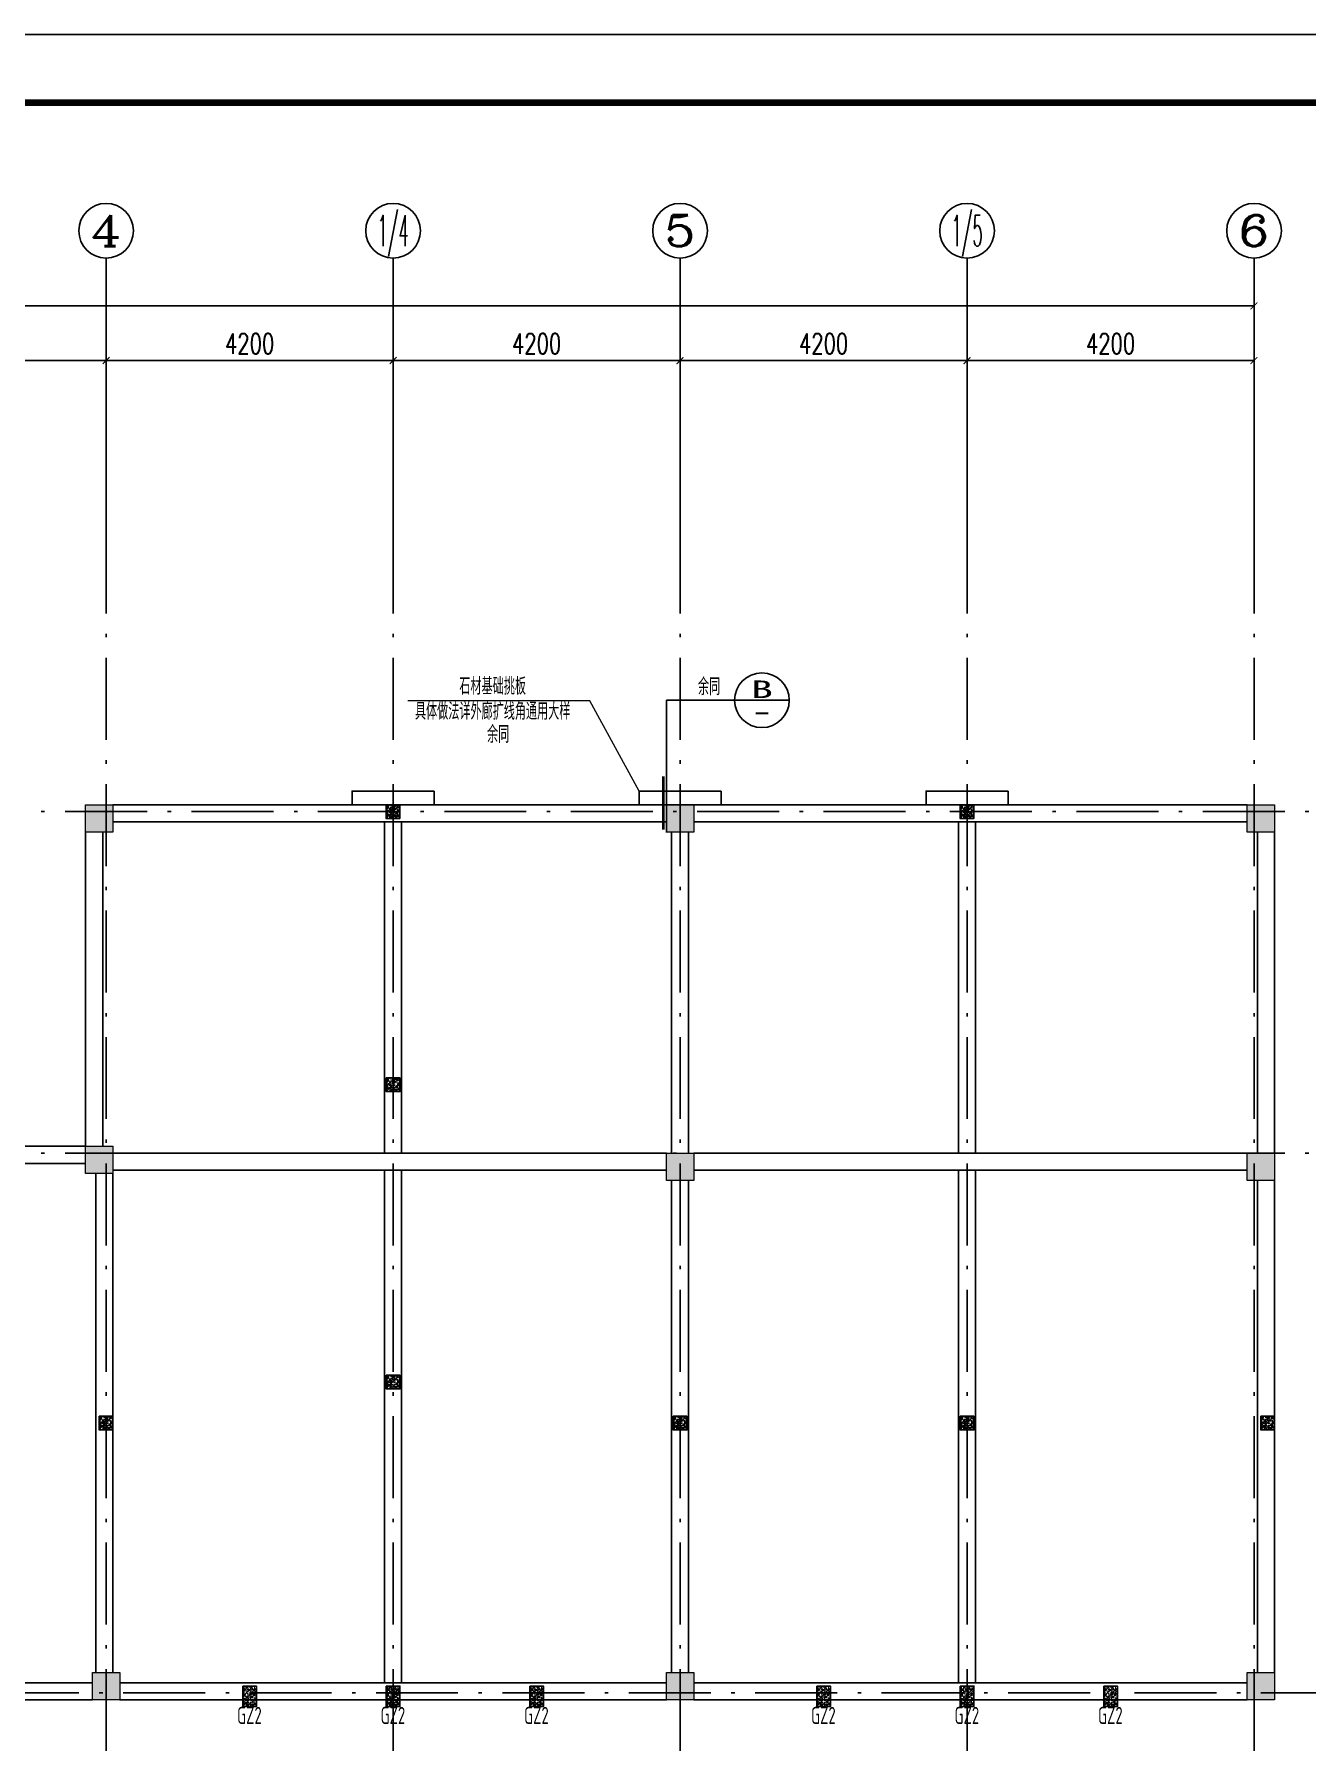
# Model space of a CAD drawing. Extents: x 169490 to 7584583, y -2399407 to 1374371.
# Drawn here: x 2768938 to 2787558, y 830043 to 855191 of the extents above; entities that cross this region are included whole.
import ezdxf
from ezdxf.enums import TextEntityAlignment as Align

# ---------------------------------------------------------------- set-up
doc = ezdxf.new("R2010")
doc.units = 0
doc.header["$LTSCALE"] = 100
doc.linetypes.add('CENTER', pattern=[8, 5, -1, 1, -1])
doc.linetypes.add('D3轴线点划线', pattern=[18.5, 12, -3, 0.5, -3])
doc.layers.get('0').update_dxf_attribs({"linetype": 'CONTINUOUS'})
doc.layers.get('DEFPOINTS').update_dxf_attribs({"linetype": 'CONTINUOUS'})
for name, color, linetype in [('00-300mm尺寸保温石材一体板外包', 44, 'CONTINUOUS'), ('A-DI-I(索引)', 21, 'CONTINUOUS'), ('AXIS', 3, 'CONTINUOUS'), ('AXIS_TEXT', 4, 'CONTINUOUS'), ('C-AXIS(轴号)', 3, 'CONTINUOUS'), ('C-AXIS-T(字)', 7, 'CONTINUOUS'), ('C-DOTE', 8, 'D3轴线点划线'), ('dsptext_col', 2, 'CONTINUOUS'), ('GZ', 220, 'CENTER'), ('S-BEAM-LINE1', 4, 'CONTINUOUS'), ('S-COLU-HATCH', 251, 'CONTINUOUS'), ('图框', 140, 'CONTINUOUS')]:
    doc.layers.add(name, color=color, linetype=linetype)
doc.layers.add('S-COLU-LINE1', color=6, linetype='CONTINUOUS', lineweight=18)
doc.layers.add('S-SLAB-GZ', color=60, linetype='CONTINUOUS', lineweight=0)
doc.styles.add('_TCH_AXIS', font='COMPLEX', dxfattribs={"bigfont": 'GBCBIG'})
doc.styles.add('_TCH_DIM_T3', font='SIMPLEX.shx', dxfattribs={"width": 0.705882, "bigfont": 'GBCBIG.shx'})
doc.styles.add('_TCH_LABEL', font='simhei.ttf')
doc.styles.add('COMPLEX', font='COMPLEX')
doc.styles.add('TSSD_REIN', font='tssdeng.shx', dxfattribs={"width": 0.7, "bigfont": 'hztxt.shx'})
doc.dimstyles.new('_TCH_ARCH&&100', dxfattribs={"dimtxt": 297.5, "dimasz": 100, "dimexe": 250, "dimexo": 300, "dimgap": 100, "dimtad": 1, "dimdec": 0, "dimzin": 0, "dimdsep": 46, "dimtxsty": '_TCH_DIM_T3', "dimblk": 'ARCHTICK', "dimcen": 0.09, "dimclrt": 7, "dimazin": 2, "dimtfac": 1, "dimtdec": 0, "dimtix": 1, "dimtmove": 2, "dimatfit": 3, "dimfxl": 1, "dimtolj": 1, "dimtzin": 0, "dimarcsym": 0})

# ---------------------------------------------------------------- blocks, each defined once
blk = doc.blocks.new('_ARCHTICK')
at = {"const_width": 0.15}
blk.add_lwpolyline([(-0.5, -0.5), (0.5, 0.5)], dxfattribs=at)
blk = doc.blocks.new('*D1976')
at = {"layer": 'AXIS', "color": 0, "lineweight": -2, "transparency": 16777216}
for p, q in [((2744788, 848217), (2744788, 851467)), ((2786788, 848217), (2786788, 851467)), ((2744788, 851217), (2786788, 851217))]:
    blk.add_line(p, q, dxfattribs=at)
at = {"layer": 'DEFPOINTS', "color": 0, "transparency": 16777216}
for p in [(2786788, 851217), (2744788, 847917), (2786788, 847917)]:
    blk.add_point(p, dxfattribs=at)
at = {"layer": 'AXIS', "color": 0, "lineweight": -2, "transparency": 16777216, "xscale": 100, "yscale": 100, "zscale": 100, "rotation": 180}
blk.add_blockref('_ARCHTICK', (2744788, 851217), dxfattribs=at)
at = {"layer": 'AXIS', "color": 0, "lineweight": -2, "transparency": 16777216, "xscale": 100, "yscale": 100, "zscale": 100}
blk.add_blockref('_ARCHTICK', (2786788, 851217), dxfattribs=at)
at = {"layer": 'AXIS', "color": 7, "transparency": 16777216, "insert": (2765788, 851466), "char_height": 297.5, "attachment_point": 5, "style": '_TCH_DIM_T3'}
blk.add_mtext('\\A1;42000', dxfattribs=at)
blk = doc.blocks.new('*D1982')
at = {"layer": 'AXIS', "color": 0, "lineweight": -2, "transparency": 16777216}
for p, q in [((2765788, 848217), (2765788, 850667)), ((2769988, 848217), (2769988, 850667)), ((2765788, 850417), (2769988, 850417))]:
    blk.add_line(p, q, dxfattribs=at)
at = {"layer": 'DEFPOINTS', "color": 0, "transparency": 16777216}
for p in [(2769988, 850417), (2765788, 847917), (2769988, 847917)]:
    blk.add_point(p, dxfattribs=at)
at = {"layer": 'AXIS', "color": 0, "lineweight": -2, "transparency": 16777216, "xscale": 100, "yscale": 100, "zscale": 100, "rotation": 180}
blk.add_blockref('_ARCHTICK', (2765788, 850417), dxfattribs=at)
at = {"layer": 'AXIS', "color": 0, "lineweight": -2, "transparency": 16777216, "xscale": 100, "yscale": 100, "zscale": 100}
blk.add_blockref('_ARCHTICK', (2769988, 850417), dxfattribs=at)
at = {"layer": 'AXIS', "color": 7, "transparency": 16777216, "insert": (2767888, 850666), "char_height": 297.5, "attachment_point": 5, "style": '_TCH_DIM_T3'}
blk.add_mtext('\\A1;4200', dxfattribs=at)
blk = doc.blocks.new('*D1983')
at = {"layer": 'AXIS', "color": 0, "lineweight": -2, "transparency": 16777216}
for p, q in [((2769988, 848217), (2769988, 850667)), ((2774188, 848217), (2774188, 850667)), ((2769988, 850417), (2774188, 850417))]:
    blk.add_line(p, q, dxfattribs=at)
at = {"layer": 'DEFPOINTS', "color": 0, "transparency": 16777216}
for p in [(2774188, 850417), (2769988, 847917), (2774188, 847917)]:
    blk.add_point(p, dxfattribs=at)
at = {"layer": 'AXIS', "color": 0, "lineweight": -2, "transparency": 16777216, "xscale": 100, "yscale": 100, "zscale": 100, "rotation": 180}
blk.add_blockref('_ARCHTICK', (2769988, 850417), dxfattribs=at)
at = {"layer": 'AXIS', "color": 0, "lineweight": -2, "transparency": 16777216, "xscale": 100, "yscale": 100, "zscale": 100}
blk.add_blockref('_ARCHTICK', (2774188, 850417), dxfattribs=at)
at = {"layer": 'AXIS', "color": 7, "transparency": 16777216, "insert": (2772088, 850666), "char_height": 297.5, "attachment_point": 5, "style": '_TCH_DIM_T3'}
blk.add_mtext('\\A1;4200', dxfattribs=at)
blk = doc.blocks.new('*D1984')
at = {"layer": 'AXIS', "color": 0, "lineweight": -2, "transparency": 16777216}
for p, q in [((2774188, 848217), (2774188, 850667)), ((2778388, 848217), (2778388, 850667)), ((2774188, 850417), (2778388, 850417))]:
    blk.add_line(p, q, dxfattribs=at)
at = {"layer": 'DEFPOINTS', "color": 0, "transparency": 16777216}
for p in [(2778388, 850417), (2774188, 847917), (2778388, 847917)]:
    blk.add_point(p, dxfattribs=at)
at = {"layer": 'AXIS', "color": 0, "lineweight": -2, "transparency": 16777216, "xscale": 100, "yscale": 100, "zscale": 100, "rotation": 180}
blk.add_blockref('_ARCHTICK', (2774188, 850417), dxfattribs=at)
at = {"layer": 'AXIS', "color": 0, "lineweight": -2, "transparency": 16777216, "xscale": 100, "yscale": 100, "zscale": 100}
blk.add_blockref('_ARCHTICK', (2778388, 850417), dxfattribs=at)
at = {"layer": 'AXIS', "color": 7, "transparency": 16777216, "insert": (2776288, 850666), "char_height": 297.5, "attachment_point": 5, "style": '_TCH_DIM_T3'}
blk.add_mtext('\\A1;4200', dxfattribs=at)
blk = doc.blocks.new('*D1985')
at = {"layer": 'AXIS', "color": 0, "lineweight": -2, "transparency": 16777216}
for p, q in [((2778388, 848217), (2778388, 850667)), ((2782588, 848217), (2782588, 850667)), ((2778388, 850417), (2782588, 850417))]:
    blk.add_line(p, q, dxfattribs=at)
at = {"layer": 'DEFPOINTS', "color": 0, "transparency": 16777216}
for p in [(2782588, 850417), (2778388, 847917), (2782588, 847917)]:
    blk.add_point(p, dxfattribs=at)
at = {"layer": 'AXIS', "color": 0, "lineweight": -2, "transparency": 16777216, "xscale": 100, "yscale": 100, "zscale": 100, "rotation": 180}
blk.add_blockref('_ARCHTICK', (2778388, 850417), dxfattribs=at)
at = {"layer": 'AXIS', "color": 0, "lineweight": -2, "transparency": 16777216, "xscale": 100, "yscale": 100, "zscale": 100}
blk.add_blockref('_ARCHTICK', (2782588, 850417), dxfattribs=at)
at = {"layer": 'AXIS', "color": 7, "transparency": 16777216, "insert": (2780488, 850666), "char_height": 297.5, "attachment_point": 5, "style": '_TCH_DIM_T3'}
blk.add_mtext('\\A1;4200', dxfattribs=at)
blk = doc.blocks.new('*D1986')
at = {"layer": 'AXIS', "color": 0, "lineweight": -2, "transparency": 16777216}
for p, q in [((2782588, 848217), (2782588, 850667)), ((2786788, 848217), (2786788, 850667)), ((2782588, 850417), (2786788, 850417))]:
    blk.add_line(p, q, dxfattribs=at)
at = {"layer": 'DEFPOINTS', "color": 0, "transparency": 16777216}
for p in [(2786788, 850417), (2782588, 847917), (2786788, 847917)]:
    blk.add_point(p, dxfattribs=at)
at = {"layer": 'AXIS', "color": 0, "lineweight": -2, "transparency": 16777216, "xscale": 100, "yscale": 100, "zscale": 100, "rotation": 180}
blk.add_blockref('_ARCHTICK', (2782588, 850417), dxfattribs=at)
at = {"layer": 'AXIS', "color": 0, "lineweight": -2, "transparency": 16777216, "xscale": 100, "yscale": 100, "zscale": 100}
blk.add_blockref('_ARCHTICK', (2786788, 850417), dxfattribs=at)
at = {"layer": 'AXIS', "color": 7, "transparency": 16777216, "insert": (2784688, 850666), "char_height": 297.5, "attachment_point": 5, "style": '_TCH_DIM_T3'}
blk.add_mtext('\\A1;4200', dxfattribs=at)
blk = doc.blocks.new('_AXISO')
blk.add_circle((0, 0), 0.5)
at = {"layer": 'AXIS_TEXT', "style": 'COMPLEX', "width": 1.041667}
blk.add_attdef('A', text='', height=0.56, dxfattribs=at).set_placement((-0.25, -0.28), (0.25, -0.28), align=Align.FIT)
blk = doc.blocks.new('jhyrhjytrht')
at = {"layer": '00-300mm尺寸保温石材一体板外包', "ltscale": 3}
blk.add_lwpolyline([(265849, -63775), (264649, -63775), (264649, -63975), (265849, -63975)], close=True, dxfattribs=at)

msp = doc.modelspace()

# ---------------------------------------------------------------- hatches: boundary and pattern name
at = {"layer": 'GZ', "linetype": 'ByBlock'}
h = msp.add_hatch(dxfattribs=at)
h.set_pattern_fill('ARMORED', color=2, scale=10, style=0)
h.set_pattern_definition([(50, (1129466.395, 1321622.21), (71.7260183, -6.2752135), [7.5, -82.5]), (355, (1129466.395, 1321622.21), (-13.8751334, 75.2192134), [6, -66]), (100.4514, (1129472.37, 1321621.69), (57.8509382, 68.9439542), [6.374019, -70.1142112]), (46.1842, (1129466.395, 1321642.21), (106.724105, -16.5519014), [11.25, -123.75]), (96.6356, (1129475.29, 1321640.83), (93.4662706, 97.411787), [9.561029, -105.1713]), (351.1842, (1129466.4, 1321642.21), (93.4661945, 97.41186), [9, -99]), (21, (1129476.395, 1321637.21), (59.6907052, -40.261889), [7.5, -82.5]), (326, (1129476.395, 1321637.21), (24.3315332, 72.5150045), [6, -66]), (71.4514, (1129481.37, 1321633.856), (84.0222629, 32.2530497), [6.374019, -70.1142112]), (37.5, (1129466.395, 1321622.212), (1.21598553, 33.2893854), [0, -65.2, 0, -67, 0, -66.25]), (7.5, (1129466.395, 1321622.21), (26.30695374, 39.4411712), [0, -38.2, 0, -63.7, 0, -25.25]), (327.5, (1129444.095, 1321622.212), (53.3822436, -2.25548717), [0, -25, 0, -78, 0, -103.5]), (317.5, (1129434.095, 1321622.21), (58.3186169, 10.0104982), [0, -32.5, 0, -51.8, 0, -73.5]), (45, (1129466.395, 1321622.21), (-35.355339, 35.355339), [])])
h.paths.add_polyline_path([(2774088, 843916.9), (2774088, 843716.9), (2774288, 843716.9), (2774288, 843916.9)])
h = msp.add_hatch(dxfattribs=at)
h.set_pattern_fill('ARMORED', color=2, scale=10, style=0)
h.set_pattern_definition([(50, (1137866.395, 1321622.21), (71.7260183, -6.2752135), [7.5, -82.5]), (355, (1137866.395, 1321622.21), (-13.8751334, 75.2192134), [6, -66]), (100.4514, (1137872.37, 1321621.69), (57.8509382, 68.9439542), [6.374019, -70.1142112]), (46.1842, (1137866.395, 1321642.21), (106.724105, -16.5519014), [11.25, -123.75]), (96.6356, (1137875.29, 1321640.83), (93.4662706, 97.411787), [9.561029, -105.1713]), (351.1842, (1137866.4, 1321642.21), (93.4661945, 97.41186), [9, -99]), (21, (1137876.395, 1321637.21), (59.6907052, -40.261889), [7.5, -82.5]), (326, (1137876.395, 1321637.21), (24.3315332, 72.5150045), [6, -66]), (71.4514, (1137881.37, 1321633.856), (84.0222629, 32.2530497), [6.374019, -70.1142112]), (37.5, (1137866.395, 1321622.212), (1.21598553, 33.2893854), [0, -65.2, 0, -67, 0, -66.25]), (7.5, (1137866.395, 1321622.21), (26.30695374, 39.4411712), [0, -38.2, 0, -63.7, 0, -25.25]), (327.5, (1137844.095, 1321622.212), (53.3822436, -2.25548717), [0, -25, 0, -78, 0, -103.5]), (317.5, (1137834.095, 1321622.21), (58.3186169, 10.0104982), [0, -32.5, 0, -51.8, 0, -73.5]), (45, (1137866.395, 1321622.21), (-35.355339, 35.355339), [])])
h.paths.add_polyline_path([(2782488, 843916.9), (2782488, 843716.9), (2782688, 843716.9), (2782688, 843916.9)])
h = msp.add_hatch(dxfattribs=at)
h.set_pattern_fill('ARMORED', color=2, scale=10, style=0)
h.set_pattern_definition([(50, (1129466.395, 1317622.21), (71.7260183, -6.2752135), [7.5, -82.5]), (355, (1129466.395, 1317622.21), (-13.8751334, 75.2192134), [6, -66]), (100.4514, (1129472.37, 1317621.69), (57.8509382, 68.9439542), [6.374019, -70.1142112]), (46.1842, (1129466.395, 1317642.21), (106.724105, -16.5519014), [11.25, -123.75]), (96.6356, (1129475.29, 1317640.83), (93.4662706, 97.411787), [9.561029, -105.1713]), (351.1842, (1129466.4, 1317642.21), (93.4661945, 97.41186), [9, -99]), (21, (1129476.395, 1317637.21), (59.6907052, -40.261889), [7.5, -82.5]), (326, (1129476.395, 1317637.21), (24.3315332, 72.5150045), [6, -66]), (71.4514, (1129481.37, 1317633.856), (84.0222629, 32.2530497), [6.374019, -70.1142112]), (37.5, (1129466.395, 1317622.212), (1.21598553, 33.2893854), [0, -65.2, 0, -67, 0, -66.25]), (7.5, (1129466.395, 1317622.21), (26.30695374, 39.4411712), [0, -38.2, 0, -63.7, 0, -25.25]), (327.5, (1129444.095, 1317622.212), (53.3822436, -2.25548717), [0, -25, 0, -78, 0, -103.5]), (317.5, (1129434.095, 1317622.21), (58.3186169, 10.0104982), [0, -32.5, 0, -51.8, 0, -73.5]), (45, (1129466.395, 1317622.21), (-35.355339, 35.355339), [])])
h.paths.add_polyline_path([(2774088, 839916.9), (2774088, 839716.9), (2774288, 839716.9), (2774288, 839916.9)])
h = msp.add_hatch(dxfattribs=at)
h.set_pattern_fill('ARMORED', color=2, scale=10, style=0)
h.set_pattern_definition([(50, (1129466.395, 1313272.21), (71.7260183, -6.2752135), [7.5, -82.5]), (355, (1129466.395, 1313272.21), (-13.8751334, 75.2192134), [6, -66]), (100.4514, (1129472.37, 1313271.69), (57.8509382, 68.9439542), [6.374019, -70.1142112]), (46.1842, (1129466.395, 1313292.21), (106.724105, -16.5519014), [11.25, -123.75]), (96.6356, (1129475.29, 1313290.83), (93.4662706, 97.411787), [9.561029, -105.1713]), (351.1842, (1129466.4, 1313292.21), (93.4661945, 97.41186), [9, -99]), (21, (1129476.395, 1313287.21), (59.6907052, -40.261889), [7.5, -82.5]), (326, (1129476.395, 1313287.21), (24.3315332, 72.5150045), [6, -66]), (71.4514, (1129481.37, 1313283.856), (84.0222629, 32.2530497), [6.374019, -70.1142112]), (37.5, (1129466.395, 1313272.212), (1.21598553, 33.2893854), [0, -65.2, 0, -67, 0, -66.25]), (7.5, (1129466.395, 1313272.21), (26.30695374, 39.4411712), [0, -38.2, 0, -63.7, 0, -25.25]), (327.5, (1129444.095, 1313272.212), (53.3822436, -2.25548717), [0, -25, 0, -78, 0, -103.5]), (317.5, (1129434.095, 1313272.21), (58.3186169, 10.0104982), [0, -32.5, 0, -51.8, 0, -73.5]), (45, (1129466.395, 1313272.21), (-35.355339, 35.355339), [])])
h.paths.add_polyline_path([(2774088, 835566.9), (2774088, 835366.9), (2774288, 835366.9), (2774288, 835566.9)])
h = msp.add_hatch(dxfattribs=at)
h.set_pattern_fill('ARMORED', color=2, scale=10, style=0)
h.set_pattern_definition([(50, (1125266.395, 1312672.21), (71.7260183, -6.2752135), [7.5, -82.5]), (355, (1125266.395, 1312672.21), (-13.8751334, 75.2192134), [6, -66]), (100.4514, (1125272.37, 1312671.69), (57.8509382, 68.9439542), [6.374019, -70.1142112]), (46.1842, (1125266.395, 1312692.21), (106.724105, -16.5519014), [11.25, -123.75]), (96.6356, (1125275.29, 1312690.83), (93.4662706, 97.411787), [9.561029, -105.1713]), (351.1842, (1125266.4, 1312692.21), (93.4661945, 97.41186), [9, -99]), (21, (1125276.395, 1312687.21), (59.6907052, -40.261889), [7.5, -82.5]), (326, (1125276.395, 1312687.21), (24.3315332, 72.5150045), [6, -66]), (71.4514, (1125281.37, 1312683.856), (84.0222629, 32.2530497), [6.374019, -70.1142112]), (37.5, (1125266.395, 1312672.212), (1.21598553, 33.2893854), [0, -65.2, 0, -67, 0, -66.25]), (7.5, (1125266.395, 1312672.21), (26.30695374, 39.4411712), [0, -38.2, 0, -63.7, 0, -25.25]), (327.5, (1125244.095, 1312672.212), (53.3822436, -2.25548717), [0, -25, 0, -78, 0, -103.5]), (317.5, (1125234.095, 1312672.21), (58.3186169, 10.0104982), [0, -32.5, 0, -51.8, 0, -73.5]), (45, (1125266.395, 1312672.21), (-35.355339, 35.355339), [])])
h.paths.add_polyline_path([(2769888, 834966.9), (2769888, 834766.9), (2770088, 834766.9), (2770088, 834966.9)])
h = msp.add_hatch(dxfattribs=at)
h.set_pattern_fill('ARMORED', color=2, scale=10, style=0)
h.set_pattern_definition([(50, (1133666.395, 1312672.21), (71.7260183, -6.2752135), [7.5, -82.5]), (355, (1133666.395, 1312672.21), (-13.8751334, 75.2192134), [6, -66]), (100.4514, (1133672.37, 1312671.69), (57.8509382, 68.9439542), [6.374019, -70.1142112]), (46.1842, (1133666.395, 1312692.21), (106.724105, -16.5519014), [11.25, -123.75]), (96.6356, (1133675.29, 1312690.83), (93.4662706, 97.411787), [9.561029, -105.1713]), (351.1842, (1133666.4, 1312692.21), (93.4661945, 97.41186), [9, -99]), (21, (1133676.395, 1312687.21), (59.6907052, -40.261889), [7.5, -82.5]), (326, (1133676.395, 1312687.21), (24.3315332, 72.5150045), [6, -66]), (71.4514, (1133681.37, 1312683.856), (84.0222629, 32.2530497), [6.374019, -70.1142112]), (37.5, (1133666.395, 1312672.212), (1.21598553, 33.2893854), [0, -65.2, 0, -67, 0, -66.25]), (7.5, (1133666.395, 1312672.21), (26.30695374, 39.4411712), [0, -38.2, 0, -63.7, 0, -25.25]), (327.5, (1133644.095, 1312672.212), (53.3822436, -2.25548717), [0, -25, 0, -78, 0, -103.5]), (317.5, (1133634.095, 1312672.21), (58.3186169, 10.0104982), [0, -32.5, 0, -51.8, 0, -73.5]), (45, (1133666.395, 1312672.21), (-35.355339, 35.355339), [])])
h.paths.add_polyline_path([(2778288, 834966.9), (2778288, 834766.9), (2778488, 834766.9), (2778488, 834966.9)])
h = msp.add_hatch(dxfattribs=at)
h.set_pattern_fill('ARMORED', color=2, scale=10, style=0)
h.set_pattern_definition([(50, (1137866.395, 1312672.21), (71.7260183, -6.2752135), [7.5, -82.5]), (355, (1137866.395, 1312672.21), (-13.8751334, 75.2192134), [6, -66]), (100.4514, (1137872.37, 1312671.69), (57.8509382, 68.9439542), [6.374019, -70.1142112]), (46.1842, (1137866.395, 1312692.21), (106.724105, -16.5519014), [11.25, -123.75]), (96.6356, (1137875.29, 1312690.83), (93.4662706, 97.411787), [9.561029, -105.1713]), (351.1842, (1137866.4, 1312692.21), (93.4661945, 97.41186), [9, -99]), (21, (1137876.395, 1312687.21), (59.6907052, -40.261889), [7.5, -82.5]), (326, (1137876.395, 1312687.21), (24.3315332, 72.5150045), [6, -66]), (71.4514, (1137881.37, 1312683.856), (84.0222629, 32.2530497), [6.374019, -70.1142112]), (37.5, (1137866.395, 1312672.212), (1.21598553, 33.2893854), [0, -65.2, 0, -67, 0, -66.25]), (7.5, (1137866.395, 1312672.21), (26.30695374, 39.4411712), [0, -38.2, 0, -63.7, 0, -25.25]), (327.5, (1137844.095, 1312672.212), (53.3822436, -2.25548717), [0, -25, 0, -78, 0, -103.5]), (317.5, (1137834.095, 1312672.21), (58.3186169, 10.0104982), [0, -32.5, 0, -51.8, 0, -73.5]), (45, (1137866.395, 1312672.21), (-35.355339, 35.355339), [])])
h.paths.add_polyline_path([(2782488, 834966.9), (2782488, 834766.9), (2782688, 834766.9), (2782688, 834966.9)])
h = msp.add_hatch(dxfattribs=at)
h.set_pattern_fill('ARMORED', color=2, scale=10, style=0)
h.set_pattern_definition([(50, (1142266.395, 1312672.21), (71.7260183, -6.2752135), [7.5, -82.5]), (355, (1142266.395, 1312672.21), (-13.8751334, 75.2192134), [6, -66]), (100.4514, (1142272.37, 1312671.69), (57.8509382, 68.9439542), [6.374019, -70.1142112]), (46.1842, (1142266.395, 1312692.21), (106.724105, -16.5519014), [11.25, -123.75]), (96.6356, (1142275.29, 1312690.83), (93.4662706, 97.411787), [9.561029, -105.1713]), (351.1842, (1142266.4, 1312692.21), (93.4661945, 97.41186), [9, -99]), (21, (1142276.395, 1312687.21), (59.6907052, -40.261889), [7.5, -82.5]), (326, (1142276.395, 1312687.21), (24.3315332, 72.5150045), [6, -66]), (71.4514, (1142281.37, 1312683.856), (84.0222629, 32.2530497), [6.374019, -70.1142112]), (37.5, (1142266.395, 1312672.212), (1.21598553, 33.2893854), [0, -65.2, 0, -67, 0, -66.25]), (7.5, (1142266.395, 1312672.21), (26.30695374, 39.4411712), [0, -38.2, 0, -63.7, 0, -25.25]), (327.5, (1142244.095, 1312672.212), (53.3822436, -2.25548717), [0, -25, 0, -78, 0, -103.5]), (317.5, (1142234.095, 1312672.21), (58.3186169, 10.0104982), [0, -32.5, 0, -51.8, 0, -73.5]), (45, (1142266.395, 1312672.21), (-35.355339, 35.355339), [])])
h.paths.add_polyline_path([(2786888, 834966.9), (2786888, 834766.9), (2787088, 834766.9), (2787088, 834966.9)])
h = msp.add_hatch(dxfattribs=at)
h.set_pattern_fill('ARMORED', color=2, scale=10, style=0)
h.set_pattern_definition([(50, (1127366.395, 1308622.21), (71.7260183, -6.2752135), [7.5, -82.5]), (355, (1127366.395, 1308622.21), (-13.8751334, 75.2192134), [6, -66]), (100.4514, (1127372.37, 1308621.69), (57.8509382, 68.9439542), [6.374019, -70.1142112]), (46.1842, (1127366.395, 1308642.21), (106.724105, -16.5519014), [11.25, -123.75]), (96.6356, (1127375.29, 1308640.83), (93.4662706, 97.411787), [9.561029, -105.1713]), (351.1842, (1127366.4, 1308642.21), (93.4661945, 97.41186), [9, -99]), (21, (1127376.395, 1308637.21), (59.6907052, -40.261889), [7.5, -82.5]), (326, (1127376.395, 1308637.21), (24.3315332, 72.5150045), [6, -66]), (71.4514, (1127381.37, 1308633.856), (84.0222629, 32.2530497), [6.374019, -70.1142112]), (37.5, (1127366.395, 1308622.212), (1.21598553, 33.2893854), [0, -65.2, 0, -67, 0, -66.25]), (7.5, (1127366.395, 1308622.21), (26.30695374, 39.4411712), [0, -38.2, 0, -63.7, 0, -25.25]), (327.5, (1127344.095, 1308622.212), (53.3822436, -2.25548717), [0, -25, 0, -78, 0, -103.5]), (317.5, (1127334.095, 1308622.21), (58.3186169, 10.0104982), [0, -32.5, 0, -51.8, 0, -73.5]), (45, (1127366.395, 1308622.21), (-35.355339, 35.355339), [])])
h.paths.add_polyline_path([(2771988, 831016.9), (2771988, 830716.9), (2772188, 830716.9), (2772188, 831016.9)])
h = msp.add_hatch(dxfattribs=at)
h.set_pattern_fill('ARMORED', color=2, scale=10, style=0)
h.set_pattern_definition([(50, (1129466.395, 1308622.21), (71.7260183, -6.2752135), [7.5, -82.5]), (355, (1129466.395, 1308622.21), (-13.8751334, 75.2192134), [6, -66]), (100.4514, (1129472.37, 1308621.69), (57.8509382, 68.9439542), [6.374019, -70.1142112]), (46.1842, (1129466.395, 1308642.21), (106.724105, -16.5519014), [11.25, -123.75]), (96.6356, (1129475.29, 1308640.83), (93.4662706, 97.411787), [9.561029, -105.1713]), (351.1842, (1129466.4, 1308642.21), (93.4661945, 97.41186), [9, -99]), (21, (1129476.395, 1308637.21), (59.6907052, -40.261889), [7.5, -82.5]), (326, (1129476.395, 1308637.21), (24.3315332, 72.5150045), [6, -66]), (71.4514, (1129481.37, 1308633.856), (84.0222629, 32.2530497), [6.374019, -70.1142112]), (37.5, (1129466.395, 1308622.212), (1.21598553, 33.2893854), [0, -65.2, 0, -67, 0, -66.25]), (7.5, (1129466.395, 1308622.21), (26.30695374, 39.4411712), [0, -38.2, 0, -63.7, 0, -25.25]), (327.5, (1129444.095, 1308622.212), (53.3822436, -2.25548717), [0, -25, 0, -78, 0, -103.5]), (317.5, (1129434.095, 1308622.21), (58.3186169, 10.0104982), [0, -32.5, 0, -51.8, 0, -73.5]), (45, (1129466.395, 1308622.21), (-35.355339, 35.355339), [])])
h.paths.add_polyline_path([(2774088, 831016.9), (2774088, 830716.9), (2774288, 830716.9), (2774288, 831016.9)])
h = msp.add_hatch(dxfattribs=at)
h.set_pattern_fill('ARMORED', color=2, scale=10, style=0)
h.set_pattern_definition([(50, (1131566.395, 1308622.21), (71.7260183, -6.2752135), [7.5, -82.5]), (355, (1131566.395, 1308622.21), (-13.8751334, 75.2192134), [6, -66]), (100.4514, (1131572.37, 1308621.69), (57.8509382, 68.9439542), [6.374019, -70.1142112]), (46.1842, (1131566.395, 1308642.21), (106.724105, -16.5519014), [11.25, -123.75]), (96.6356, (1131575.29, 1308640.83), (93.4662706, 97.411787), [9.561029, -105.1713]), (351.1842, (1131566.4, 1308642.21), (93.4661945, 97.41186), [9, -99]), (21, (1131576.395, 1308637.21), (59.6907052, -40.261889), [7.5, -82.5]), (326, (1131576.395, 1308637.21), (24.3315332, 72.5150045), [6, -66]), (71.4514, (1131581.37, 1308633.856), (84.0222629, 32.2530497), [6.374019, -70.1142112]), (37.5, (1131566.395, 1308622.212), (1.21598553, 33.2893854), [0, -65.2, 0, -67, 0, -66.25]), (7.5, (1131566.395, 1308622.21), (26.30695374, 39.4411712), [0, -38.2, 0, -63.7, 0, -25.25]), (327.5, (1131544.095, 1308622.212), (53.3822436, -2.25548717), [0, -25, 0, -78, 0, -103.5]), (317.5, (1131534.095, 1308622.21), (58.3186169, 10.0104982), [0, -32.5, 0, -51.8, 0, -73.5]), (45, (1131566.395, 1308622.21), (-35.355339, 35.355339), [])])
h.paths.add_polyline_path([(2776188, 831016.9), (2776188, 830716.9), (2776388, 830716.9), (2776388, 831016.9)])
h = msp.add_hatch(dxfattribs=at)
h.set_pattern_fill('ARMORED', color=2, scale=10, style=0)
h.set_pattern_definition([(50, (1135766.395, 1308622.21), (71.7260183, -6.2752135), [7.5, -82.5]), (355, (1135766.395, 1308622.21), (-13.8751334, 75.2192134), [6, -66]), (100.4514, (1135772.37, 1308621.69), (57.8509382, 68.9439542), [6.374019, -70.1142112]), (46.1842, (1135766.395, 1308642.21), (106.724105, -16.5519014), [11.25, -123.75]), (96.6356, (1135775.29, 1308640.83), (93.4662706, 97.411787), [9.561029, -105.1713]), (351.1842, (1135766.4, 1308642.21), (93.4661945, 97.41186), [9, -99]), (21, (1135776.395, 1308637.21), (59.6907052, -40.261889), [7.5, -82.5]), (326, (1135776.395, 1308637.21), (24.3315332, 72.5150045), [6, -66]), (71.4514, (1135781.37, 1308633.856), (84.0222629, 32.2530497), [6.374019, -70.1142112]), (37.5, (1135766.395, 1308622.212), (1.21598553, 33.2893854), [0, -65.2, 0, -67, 0, -66.25]), (7.5, (1135766.395, 1308622.21), (26.30695374, 39.4411712), [0, -38.2, 0, -63.7, 0, -25.25]), (327.5, (1135744.095, 1308622.212), (53.3822436, -2.25548717), [0, -25, 0, -78, 0, -103.5]), (317.5, (1135734.095, 1308622.21), (58.3186169, 10.0104982), [0, -32.5, 0, -51.8, 0, -73.5]), (45, (1135766.395, 1308622.21), (-35.355339, 35.355339), [])])
h.paths.add_polyline_path([(2780388, 831016.9), (2780388, 830716.9), (2780588, 830716.9), (2780588, 831016.9)])
h = msp.add_hatch(dxfattribs=at)
h.set_pattern_fill('ARMORED', color=2, scale=10, style=0)
h.set_pattern_definition([(50, (1137866.395, 1308622.21), (71.7260183, -6.2752135), [7.5, -82.5]), (355, (1137866.395, 1308622.21), (-13.8751334, 75.2192134), [6, -66]), (100.4514, (1137872.37, 1308621.69), (57.8509382, 68.9439542), [6.374019, -70.1142112]), (46.1842, (1137866.395, 1308642.21), (106.724105, -16.5519014), [11.25, -123.75]), (96.6356, (1137875.29, 1308640.83), (93.4662706, 97.411787), [9.561029, -105.1713]), (351.1842, (1137866.4, 1308642.21), (93.4661945, 97.41186), [9, -99]), (21, (1137876.395, 1308637.21), (59.6907052, -40.261889), [7.5, -82.5]), (326, (1137876.395, 1308637.21), (24.3315332, 72.5150045), [6, -66]), (71.4514, (1137881.37, 1308633.856), (84.0222629, 32.2530497), [6.374019, -70.1142112]), (37.5, (1137866.395, 1308622.212), (1.21598553, 33.2893854), [0, -65.2, 0, -67, 0, -66.25]), (7.5, (1137866.395, 1308622.21), (26.30695374, 39.4411712), [0, -38.2, 0, -63.7, 0, -25.25]), (327.5, (1137844.095, 1308622.212), (53.3822436, -2.25548717), [0, -25, 0, -78, 0, -103.5]), (317.5, (1137834.095, 1308622.21), (58.3186169, 10.0104982), [0, -32.5, 0, -51.8, 0, -73.5]), (45, (1137866.395, 1308622.21), (-35.355339, 35.355339), [])])
h.paths.add_polyline_path([(2782488, 831016.9), (2782488, 830716.9), (2782688, 830716.9), (2782688, 831016.9)])
h = msp.add_hatch(dxfattribs=at)
h.set_pattern_fill('ARMORED', color=2, scale=10, style=0)
h.set_pattern_definition([(50, (1139966.395, 1308622.21), (71.7260183, -6.2752135), [7.5, -82.5]), (355, (1139966.395, 1308622.21), (-13.8751334, 75.2192134), [6, -66]), (100.4514, (1139972.37, 1308621.69), (57.8509382, 68.9439542), [6.374019, -70.1142112]), (46.1842, (1139966.395, 1308642.21), (106.724105, -16.5519014), [11.25, -123.75]), (96.6356, (1139975.29, 1308640.83), (93.4662706, 97.411787), [9.561029, -105.1713]), (351.1842, (1139966.4, 1308642.21), (93.4661945, 97.41186), [9, -99]), (21, (1139976.395, 1308637.21), (59.6907052, -40.261889), [7.5, -82.5]), (326, (1139976.395, 1308637.21), (24.3315332, 72.5150045), [6, -66]), (71.4514, (1139981.37, 1308633.856), (84.0222629, 32.2530497), [6.374019, -70.1142112]), (37.5, (1139966.395, 1308622.212), (1.21598553, 33.2893854), [0, -65.2, 0, -67, 0, -66.25]), (7.5, (1139966.395, 1308622.21), (26.30695374, 39.4411712), [0, -38.2, 0, -63.7, 0, -25.25]), (327.5, (1139944.095, 1308622.212), (53.3822436, -2.25548717), [0, -25, 0, -78, 0, -103.5]), (317.5, (1139934.095, 1308622.21), (58.3186169, 10.0104982), [0, -32.5, 0, -51.8, 0, -73.5]), (45, (1139966.395, 1308622.21), (-35.355339, 35.355339), [])])
h.paths.add_polyline_path([(2784588, 831016.9), (2784588, 830716.9), (2784788, 830716.9), (2784788, 831016.9)])
at = {"layer": 'S-COLU-HATCH'}
h = msp.add_hatch(color=256, dxfattribs=at)
h.dxf.hatch_style = 1
h.paths.add_polyline_path([(2769688, 843916.9), (2770088, 843916.9), (2770088, 843516.9), (2769688, 843516.9)])
h = msp.add_hatch(color=256, dxfattribs=at)
h.dxf.hatch_style = 1
h.paths.add_polyline_path([(2778188, 843916.9), (2778588, 843916.9), (2778588, 843516.9), (2778188, 843516.9)])
h = msp.add_hatch(color=256, dxfattribs=at)
h.dxf.hatch_style = 1
h.paths.add_polyline_path([(2786688, 843916.9), (2787088, 843916.9), (2787088, 843516.9), (2786688, 843516.9)])
h = msp.add_hatch(color=256, dxfattribs=at)
h.dxf.hatch_style = 1
h.paths.add_polyline_path([(2769688, 838916.9), (2770088, 838916.9), (2770088, 838516.9), (2769688, 838516.9)])
h = msp.add_hatch(color=256, dxfattribs=at)
h.dxf.hatch_style = 1
h.paths.add_polyline_path([(2778188, 838816.9), (2778588, 838816.9), (2778588, 838416.9), (2778188, 838416.9)])
h = msp.add_hatch(color=256, dxfattribs=at)
h.dxf.hatch_style = 1
h.paths.add_polyline_path([(2786688, 838816.9), (2787088, 838816.9), (2787088, 838416.9), (2786688, 838416.9)])
h = msp.add_hatch(color=256, dxfattribs=at)
h.dxf.hatch_style = 1
h.paths.add_polyline_path([(2769788, 831216.9), (2770188, 831216.9), (2770188, 830816.9), (2769788, 830816.9)])
h = msp.add_hatch(color=256, dxfattribs=at)
h.dxf.hatch_style = 1
h.paths.add_polyline_path([(2778188, 831216.9), (2778588, 831216.9), (2778588, 830816.9), (2778188, 830816.9)])
h = msp.add_hatch(color=256, dxfattribs=at)
h.dxf.hatch_style = 1
h.paths.add_polyline_path([(2786688, 831216.9), (2787088, 831216.9), (2787088, 830816.9), (2786688, 830816.9)])

# ---------------------------------------------------------------- linework, layer by layer
at = {"layer": '00-300mm尺寸保温石材一体板外包', "ltscale": 3, "const_width": 0.001}
for points in [[(2770588, 843916.9), (2770588, 844116.9), (2769488, 844116.9), (2769488, 839116.9), (2769388, 839116.9), (2769388, 838916.9)], [(2786188, 830816.9), (2786188, 830716.9), (2787188, 830716.9), (2787188, 843916.9), (2787188, 844116.9), (2786188, 844116.9), (2786188, 843916.9)], [(2769388, 830816.9), (2769388, 830716.9), (2770588, 830716.9), (2770588, 830816.9)], [(2771488, 830816.9), (2771488, 830716.9), (2772688, 830716.9), (2772688, 830816.9)], [(2773588, 830816.9), (2773588, 830716.9), (2774788, 830716.9), (2774788, 830816.9)], [(2775688, 830816.9), (2775688, 830716.9), (2776888, 830716.9), (2776888, 830816.9)], [(2777788, 830816.9), (2777788, 830716.9), (2778988, 830716.9), (2778988, 830816.9)], [(2779888, 830816.9), (2779888, 830716.9), (2781088, 830716.9), (2781088, 830816.9)], [(2781988, 830816.9), (2781988, 830716.9), (2783188, 830716.9), (2783188, 830816.9)], [(2784088, 830816.9), (2784088, 830716.9), (2785288, 830716.9), (2785288, 830816.9)]]:
    msp.add_lwpolyline(points, dxfattribs=at)
at = {"layer": 'A-DI-I(索引)'}
for p, q in [((2778190.7, 843509.3), (2778190.7, 845445.2)), ((2778190.7, 845445.2), (2779188.8, 845445.2)), ((2779986.5, 845445.2), (2779186.5, 845445.2))]:
    msp.add_line(p, q, dxfattribs=at)
at = {"layer": 'A-DI-I(索引)', "const_width": 40}
msp.add_lwpolyline([(2778143.1, 844333.4), (2778143.1, 843550.1)], dxfattribs=at)
at = {"layer": 'A-DI-I(索引)'}
msp.add_circle((2779586.5, 845445.2), 400, dxfattribs=at)
at = {"layer": 'C-AXIS(轴号)'}
for p, q in [((2769988, 847916.9), (2769988, 851916.9)), ((2774188, 847916.9), (2774188, 851916.9)), ((2778388, 847916.9), (2778388, 851916.9)), ((2782588, 847916.9), (2782588, 851916.9)), ((2786788, 847916.9), (2786788, 851916.9))]:
    msp.add_line(p, q, dxfattribs=at)
at = {"layer": 'C-DOTE'}
for p, q in [((2769988, 847916.9), (2769988, 828616.9)), ((2774188, 847916.9), (2774188, 828616.9)), ((2778388, 847916.9), (2778388, 828616.9)), ((2782588, 847916.9), (2782588, 828616.9)), ((2786788, 847916.9), (2786788, 828616.9)), ((2789088, 843816.9), (2742488, 843816.9)), ((2789088, 838816.9), (2742488, 838816.9)), ((2742488, 830916.9), (2789088, 830916.9))]:
    msp.add_line(p, q, dxfattribs=at)
at = {"layer": 'dsptext_col', "ltscale": 10}
msp.add_lwpolyline([(2734134.9, 854191.4), (2797934.9, 854191.4), (2797934.9, 814191.4), (2734134.9, 814191.4)], close=True, dxfattribs=at)
at = {"layer": 'GZ', "color": 2, "linetype": 'ByBlock'}
for points in [[(2774088, 843916.9), (2774288, 843916.9), (2774288, 843716.9), (2774088, 843716.9)], [(2782488, 843916.9), (2782688, 843916.9), (2782688, 843716.9), (2782488, 843716.9)], [(2774088, 839916.9), (2774288, 839916.9), (2774288, 839716.9), (2774088, 839716.9)], [(2774088, 835566.9), (2774288, 835566.9), (2774288, 835366.9), (2774088, 835366.9)], [(2769888, 834966.9), (2770088, 834966.9), (2770088, 834766.9), (2769888, 834766.9)], [(2778288, 834966.9), (2778488, 834966.9), (2778488, 834766.9), (2778288, 834766.9)], [(2782488, 834966.9), (2782688, 834966.9), (2782688, 834766.9), (2782488, 834766.9)], [(2786888, 834966.9), (2787088, 834966.9), (2787088, 834766.9), (2786888, 834766.9)], [(2771988, 831016.9), (2772188, 831016.9), (2772188, 830716.9), (2771988, 830716.9)], [(2774088, 831016.9), (2774288, 831016.9), (2774288, 830716.9), (2774088, 830716.9)], [(2776188, 831016.9), (2776388, 831016.9), (2776388, 830716.9), (2776188, 830716.9)], [(2780388, 831016.9), (2780588, 831016.9), (2780588, 830716.9), (2780388, 830716.9)], [(2782488, 831016.9), (2782688, 831016.9), (2782688, 830716.9), (2782488, 830716.9)], [(2784588, 831016.9), (2784788, 831016.9), (2784788, 830716.9), (2784588, 830716.9)]]:
    msp.add_lwpolyline(points, close=True, dxfattribs=at)
at = {"layer": 'S-BEAM-LINE1'}
for p, q in [((2774188, 843916.9), (2770088, 843916.9)), ((2778188, 843916.9), (2774188, 843916.9)), ((2782588, 843916.9), (2778588, 843916.9)), ((2786688, 843916.9), (2782588, 843916.9)), ((2769688, 843516.9), (2769688, 838916.9)), ((2769938, 838916.9), (2769938, 843516.9)), ((2770088, 843666.9), (2774188, 843666.9)), ((2774063, 843666.9), (2774063, 838816.9)), ((2774188.1, 843666.9), (2778188, 843666.9)), ((2774313, 838816.9), (2774313, 843666.9)), ((2778263, 843516.9), (2778263, 838816.9)), ((2778513, 838816.9), (2778513, 843516.9)), ((2778588, 843666.9), (2782588, 843666.9)), ((2782463, 843666.9), (2782463, 838816.9)), ((2782588.1, 843666.9), (2786688, 843666.9)), ((2782713, 838816.9), (2782713, 843666.9)), ((2786838, 843516.9), (2786838, 838816.9)), ((2787088, 838816.9), (2787088, 843516.9)), ((2769688, 838916.9), (2765788, 838916.9)), ((2774188, 838816.9), (2770088, 838816.9)), ((2778188, 838816.9), (2774188.1, 838816.9)), ((2782588, 838816.9), (2778588, 838816.9)), ((2786688, 838816.9), (2782588.1, 838816.9)), ((2765788.1, 838666.9), (2769688, 838666.9)), ((2769838, 838516.9), (2769838, 831216.9)), ((2770088, 838566.9), (2774188, 838566.9)), ((2770088, 831216.9), (2770088, 838516.9)), ((2774063, 838566.9), (2774063, 831066.9)), ((2774188.1, 838566.9), (2778188, 838566.9)), ((2774313, 831066.9), (2774313, 838566.9)), ((2778588, 838566.9), (2782588, 838566.9)), ((2782463, 838566.9), (2782463, 831066.9)), ((2782588.1, 838566.9), (2786688, 838566.9)), ((2782713, 831066.9), (2782713, 838566.9)), ((2778263, 838416.9), (2778263, 831216.9)), ((2778513, 831216.9), (2778513, 838416.9)), ((2786838, 838416.9), (2786838, 831216.9)), ((2787088, 831216.9), (2787088, 838416.9)), ((2769788, 831066.9), (2765788.1, 831066.9)), ((2774188, 831066.9), (2770188, 831066.9)), ((2778188, 831066.9), (2774188.1, 831066.9)), ((2782588, 831066.9), (2778588, 831066.9)), ((2786688, 831066.9), (2782588.1, 831066.9)), ((2765788, 830816.9), (2769788, 830816.9)), ((2770188, 830816.9), (2774188, 830816.9)), ((2774188, 830816.9), (2778188, 830816.9)), ((2778588, 830816.9), (2782588, 830816.9)), ((2782588, 830816.9), (2786688, 830816.9))]:
    msp.add_line(p, q, dxfattribs=at)
at = {"layer": 'S-COLU-LINE1'}
for points in [[(2769688, 843916.9), (2770088, 843916.9), (2770088, 843516.9), (2769688, 843516.9)], [(2778188, 843916.9), (2778588, 843916.9), (2778588, 843516.9), (2778188, 843516.9)], [(2786688, 843916.9), (2787088, 843916.9), (2787088, 843516.9), (2786688, 843516.9)], [(2769688, 838916.9), (2770088, 838916.9), (2770088, 838516.9), (2769688, 838516.9)], [(2778188, 838816.9), (2778588, 838816.9), (2778588, 838416.9), (2778188, 838416.9)], [(2786688, 838816.9), (2787088, 838816.9), (2787088, 838416.9), (2786688, 838416.9)], [(2769788, 831216.9), (2770188, 831216.9), (2770188, 830816.9), (2769788, 830816.9)], [(2778188, 831216.9), (2778588, 831216.9), (2778588, 830816.9), (2778188, 830816.9)], [(2786688, 831216.9), (2787088, 831216.9), (2787088, 830816.9), (2786688, 830816.9)]]:
    msp.add_lwpolyline(points, close=True, dxfattribs=at)
at = {"layer": 'S-SLAB-GZ'}
msp.add_lwpolyline([(2777788.9, 844115.4), (2777065.9, 845436.3), (2774406.2, 845436.3)], dxfattribs=at)
at = {"layer": '图框'}
msp.add_lwpolyline([(2731634.9, 813191.4), (2805934.9, 813191.4), (2805934.9, 855191.4), (2731634.9, 855191.4)], close=True, dxfattribs=at)
at = {"layer": '图框', "const_width": 100}
msp.add_lwpolyline([(2734134.9, 814191.4), (2804934.9, 814191.4), (2804934.9, 854191.4), (2734134.9, 854191.4)], close=True, dxfattribs=at)

# ---------------------------------------------------------------- block references
at = {"layer": '00-300mm尺寸保温石材一体板外包'}
for p in [(2508939.2, 907892.1), (2513139.2, 907892.1), (2517339.2, 907892.1)]:
    msp.add_blockref('jhyrhjytrht', p, dxfattribs=at)
at = {"layer": 'C-AXIS(轴号)'}
ref = msp.add_blockref('_AXISO', (2769988, 852316.9), dxfattribs=dict(at, xscale=800, yscale=800, zscale=800))
ref.add_attrib('A', '4', dxfattribs={"layer": 'C-AXIS-T(字)', "height": 452.5, "style": '_TCH_AXIS', "width": 1.3125}).set_placement((2769761.7, 852090.6), (2770214.3, 852090.6), align=Align.FIT)
ref = msp.add_blockref('_AXISO', (2774188, 852316.9), dxfattribs=dict(at, xscale=800, yscale=800, zscale=800))
ref.add_attrib('A', '1/4', dxfattribs={"layer": 'C-AXIS-T(字)', "height": 452.55, "style": '_TCH_AXIS', "width": 0.396226}).set_placement((2773961.7, 852090.6), (2774414.3, 852090.6), align=Align.FIT)
ref = msp.add_blockref('_AXISO', (2778388, 852316.9), dxfattribs=dict(at, xscale=800, yscale=800, zscale=800))
ref.add_attrib('A', '5', dxfattribs={"layer": 'C-AXIS-T(字)', "height": 452.5, "style": '_TCH_AXIS', "width": 1.5}).set_placement((2778161.7, 852090.6), (2778614.3, 852090.6), align=Align.FIT)
ref = msp.add_blockref('_AXISO', (2782588, 852316.9), dxfattribs=dict(at, xscale=800, yscale=800, zscale=800))
ref.add_attrib('A', '1/5', dxfattribs={"layer": 'C-AXIS-T(字)', "height": 452.55, "style": '_TCH_AXIS', "width": 0.411765}).set_placement((2782361.7, 852090.6), (2782814.3, 852090.6), align=Align.FIT)
ref = msp.add_blockref('_AXISO', (2786788, 852316.9), dxfattribs=dict(at, xscale=800, yscale=800, zscale=800))
ref.add_attrib('A', '6', dxfattribs={"layer": 'C-AXIS-T(字)', "height": 452.5, "style": '_TCH_AXIS', "width": 1.5}).set_placement((2786561.7, 852090.6), (2787014.3, 852090.6), align=Align.FIT)

# ---------------------------------------------------------------- texts
at = {"layer": 'A-DI-I(索引)', "style": 'TSSD_REIN', "width": 0.65}
msp.add_text('余同', height=250, dxfattribs=at).set_placement((2778650.1, 845519.9))
at = {"layer": 'A-DI-I(索引)', "style": '_TCH_LABEL', "width": 1.738281}
for s, p, p2 in [('B', (2779425.5, 845477.4), (2779747.5, 845477.4)), ('-', (2779425.5, 845155.4), (2779747.5, 845155.4))]:
    msp.add_text(s, height=257.6, dxfattribs=at).set_placement(p, p2, align=Align.FIT)
at = {"layer": 'GZ', "color": 2, "linetype": 'ByBlock', "style": 'TSSD_REIN', "width": 0.65}
for p in [(2771905.3, 830462.9), (2774005.3, 830462.9), (2776105.3, 830462.9), (2780305.3, 830462.9), (2782405.3, 830462.9), (2784505.3, 830462.9)]:
    msp.add_text('GZ2', height=250, dxfattribs=at).set_placement(p)
at = {"layer": 'S-SLAB-GZ', "style": 'TSSD_REIN', "width": 0.65}
for s, p in [('石材基础挑板', (2775157.9, 845526.6)), ('具体做法详外廊扩线角通用大样', (2774507.9, 845159.1)), ('余同', (2775562.9, 844822.1))]:
    msp.add_text(s, height=250, dxfattribs=at).set_placement(p)

# ---------------------------------------------------------------- dimensions: what is measured, and where the dimension line sits
at = {"layer": 'AXIS'}
for p1, p2, distance, picture, middle in [((2744788, 847916.9), (2786788, 847916.9), 3300, '*D1976', (2765788, 851465.7)), ((2765788, 847916.9), (2769988, 847916.9), 2500, '*D1982', (2767888, 850665.7)), ((2769988, 847916.9), (2774188, 847916.9), 2500, '*D1983', (2772088, 850665.7)), ((2774188, 847916.9), (2778388, 847916.9), 2500, '*D1984', (2776288, 850665.7)), ((2778388, 847916.9), (2782588, 847916.9), 2500, '*D1985', (2780488, 850665.7)), ((2782588, 847916.9), (2786788, 847916.9), 2500, '*D1986', (2784688, 850665.7))]:
    dim = msp.add_aligned_dim(p1=p1, p2=p2, distance=distance, dimstyle='_TCH_ARCH&&100', dxfattribs=at)
    dim.commit()
    dim.dimension.update_dxf_attribs({"geometry": picture, "text_midpoint": middle})

doc.saveas('drawing.dxf')
